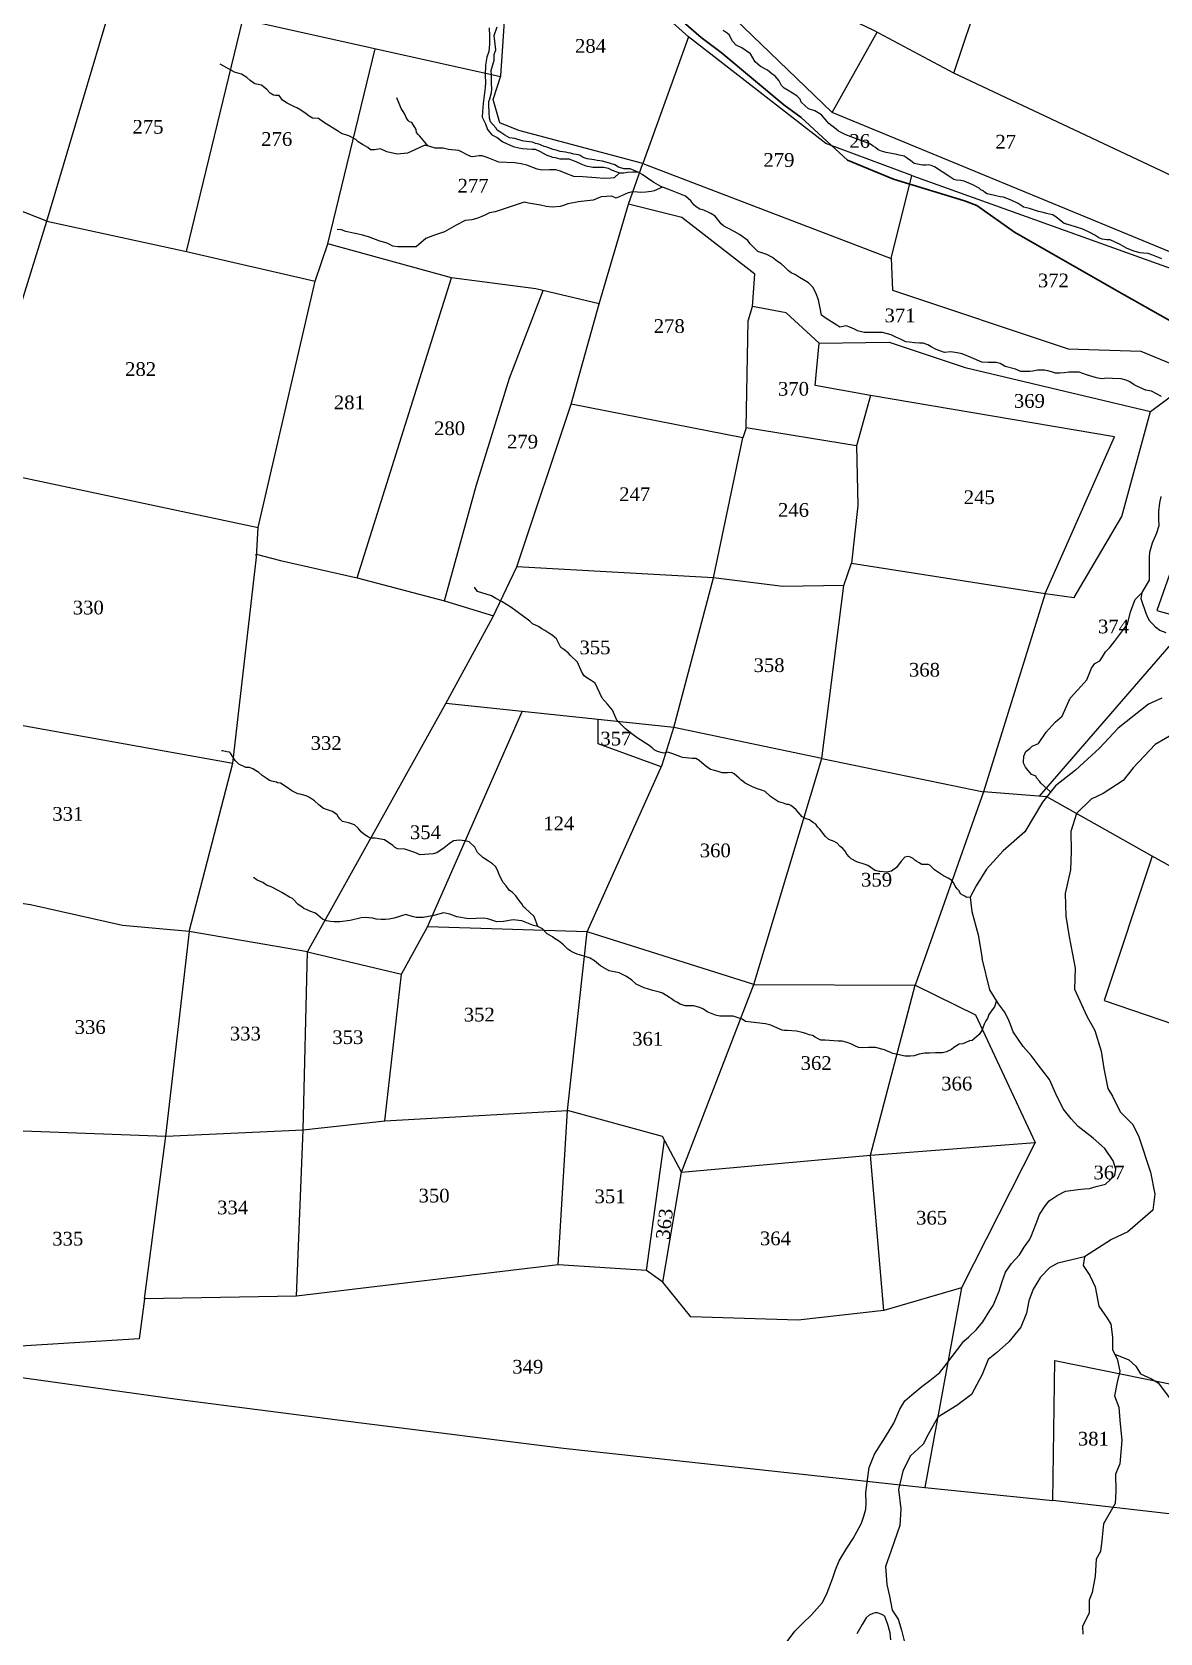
# Model space of a CAD drawing. Header units: inches. Extents: x 52 to 875, y -20 to 782.
# Drawn here: x 424.8 to 530.4, y 476.9 to 626.7 of the extents above; entities that cross this region are included whole.
import ezdxf

# ---------------------------------------------------------------- set-up
doc = ezdxf.new("R2010")
doc.units = ezdxf.units.IN
doc.header["$MEASUREMENT"] = 0
doc.linetypes.add('ACAD_ISO07W100', pattern=[3, 0, -3])
doc.layers.add('FOOTPATH', color=150, linetype='ACAD_ISO07W100', lineweight=30)
for name, color, linetype in [('NALA', 4, 'Continuous'), ('SURVEY_BND', 7, 'Continuous'), ('SURVEY_NO', 7, 'Continuous')]:
    doc.layers.add(name, color=color, linetype=linetype)
doc.styles.get("Standard").update_dxf_attribs({"font": 'TIMES.TTF'})

msp = doc.modelspace()

# ---------------------------------------------------------------- linework, layer by layer
at = {"layer": 'FOOTPATH', "linetype": 'ByBlock'}
msp.add_lwpolyline([(554.82, 584.31), (548.6, 588.08), (547.39, 588.83), (545.92, 589.89), (544.55, 591.12), (540.34, 594.17), (538.62, 595.28), (535.78, 597.18), (530.38, 600.19), (526.31, 602.51), (516.75, 607.98), (513.22, 610.46), (512.08, 610.9), (505.43, 612.93), (501.13, 614.71), (499.19, 616.47), (496.79, 618.69), (495.17, 619.87), (489.31, 624.78), (487.43, 626.19), (482.73, 630.3)], dxfattribs=at)
at = {"layer": 'NALA'}
for points in [[(467.59, 627.09), (467.61, 626.31), (467.63, 625.54), (467.56, 624.86), (467.37, 624.35), (467.23, 623.6), (467.22, 622.63), (467.24, 621.97), (467.22, 621.49), (467.01, 620), (466.95, 619.25), (466.94, 618.73), (467.24, 618.1), (467.42, 617.58), (467.85, 617.07), (468.35, 616.83), (468.87, 616.4), (469.83, 615.99), (470.36, 615.84), (470.72, 615.79), (471.15, 615.76), (471.6, 615.74), (471.9, 615.73), (472.35, 615.5), (472.91, 615.2), (473.51, 614.99), (473.76, 614.95), (474.2, 614.83), (474.76, 614.83), (475.03, 614.81), (475.7, 614.56), (476.18, 614.36), (476.63, 614.18), (477.29, 614.04), (477.88, 614.04), (478.32, 614.04), (478.74, 613.94), (479.09, 613.77), (479.78, 613.5), (480.2, 613.51), (480.52, 613.58), (481.04, 613.61), (481.48, 613.6)], [(530.52, 592.6), (529.58, 593.1), (529.04, 593.17), (528.26, 593.52), (527.95, 593.69), (527.55, 593.95), (527.22, 594.11), (526.73, 594.25), (525.93, 594.28), (525.45, 594.32), (524.89, 594.25), (524.44, 594.35), (523.5, 594.61), (522.8, 594.87), (522.35, 594.87), (521.84, 594.87), (521.43, 594.82), (520.99, 594.78), (520.61, 594.78), (520.21, 594.89), (519.88, 594.99), (519.57, 595.04), (518.91, 595.04), (518.49, 594.96), (518.18, 594.94), (517.35, 594.94), (516.86, 595.15), (515.89, 595.41), (515.42, 595.67), (515.04, 595.77), (514.31, 595.77), (513.71, 595.81), (512.77, 596.21), (511.85, 596.57), (511.38, 596.68), (510.79, 596.78), (510.2, 596.71), (509.44, 596.99), (508.95, 597.25), (508.66, 597.42), (508.22, 597.58), (507.86, 597.58), (507.41, 597.6), (506.94, 597.67), (506.59, 597.72), (506.02, 597.98), (505.72, 598.12), (505.22, 598.36), (504.39, 598.59), (503.76, 598.59), (502.92, 598.57), (502.69, 598.57), (502.07, 598.72), (501.79, 598.9), (501.34, 599.07), (500.99, 599.19), (500.4, 599.07), (500.12, 599.28), (499.13, 599.89), (498.7, 600.2), (498.56, 600.86), (498.42, 601.62), (498.2, 602.21), (498.04, 602.54), (497.87, 602.83), (497.47, 603.23), (497, 603.51), (496.65, 603.72), (496.25, 603.98), (495.84, 604.17), (495.59, 604.36), (495.23, 604.71), (494.92, 604.99), (494.59, 605.23), (494.1, 605.58), (493.58, 605.87), (492.75, 606.17), (492.02, 606.87), (491.8, 607.2), (491.03, 607.76), (490.53, 608.02), (490.06, 608.28), (489.54, 608.54), (489.3, 608.75), (488.74, 609.46), (488.34, 609.72), (487.68, 610.02), (487.3, 610.12), (486.97, 610.33), (486.73, 610.52), (486.45, 610.9), (485.95, 611.32), (485.34, 611.58), (484.56, 611.89), (483.65, 612.23), (482.99, 612.61), (482.4, 613.03), (481.91, 613.36), (481.48, 613.6), (481.15, 613.74), (480.78, 613.9), (480.19, 613.9), (479.69, 614.04), (479.36, 614.26), (478.94, 614.4), (478.2, 614.61), (477.71, 614.68), (477.4, 614.73), (476.75, 614.84), (476.4, 614.95), (476.1, 615.13), (475.96, 615.19), (475.72, 615.22), (475.51, 615.26), (475.21, 615.34), (474.97, 615.39), (474.72, 615.44), (474.24, 615.5), (473.96, 615.59), (473.59, 615.71), (472.97, 615.91), (472.72, 615.98), (472.46, 616.11), (472.24, 616.19), (471.92, 616.27), (471.64, 616.38), (471.08, 616.46), (470.83, 616.49), (470.66, 616.51), (469.98, 616.72), (469.48, 616.8), (469.06, 617.03), (468.57, 617.34), (468.35, 617.52), (468.2, 617.72), (467.71, 618.29), (467.63, 618.62), (467.58, 619.2), (467.57, 619.84), (467.57, 620.19), (467.66, 620.44), (467.79, 621.02), (467.84, 621.33), (467.8, 621.86), (467.81, 622.11), (467.82, 622.42), (467.82, 622.65), (467.78, 623.09), (468.05, 624.06), (468.07, 624.6), (468.21, 625.02), (468.06, 626.36), (468.34, 627.17)], [(520.66, 609.36), (520.34, 609.6), (520.05, 609.66), (519.76, 609.72), (519.45, 609.82), (519, 609.89), (518.17, 610.19), (517.59, 610.31), (517.49, 610.4), (517.09, 610.64), (516.44, 610.97), (515.74, 611.23), (515.43, 611.27), (514.9, 611.4), (514.2, 611.56), (514.05, 611.65), (513.93, 611.75), (513.82, 611.83), (513.62, 611.94), (513.44, 612.08), (513.19, 612.22), (512.86, 612.38), (512.06, 612.73), (511.73, 612.81), (511.33, 612.82), (511.07, 612.9), (510.62, 613.2), (509.28, 614.08), (508.96, 614.2), (508.73, 614.26), (508.5, 614.24), (508.15, 614.24), (507.36, 614.38), (507.21, 614.52), (507.03, 614.67), (506.86, 614.77), (506.63, 614.95), (506.42, 615.08), (505.96, 615.17), (505.74, 615.22), (504.74, 615.41), (504.3, 615.54), (504.01, 615.67), (503.75, 615.88), (503.54, 616.02), (503.28, 616.2), (500.96, 617.06), (500.3, 617.42), (500.07, 617.6), (499.38, 618.13), (498.69, 618.95), (498.08, 619.32), (497.49, 619.49), (496.8, 620.13), (496.69, 620.41), (496.39, 620.71), (495.56, 621.23), (495.21, 621.44), (494.94, 621.7), (494.72, 622.12), (494.36, 622.57), (494.04, 622.79), (493.65, 623.11), (492.99, 623.46), (492.5, 623.9), (492.04, 624.66), (491.24, 625.22), (490.72, 625.46), (490.32, 625.87), (490.08, 626.4), (489.85, 626.57), (489.5, 626.83)], [(479.78, 613.5), (479.3, 613.06), (478.97, 613.03), (478.32, 612.99), (477.59, 613.04), (476.36, 613.14), (475.51, 613.18), (474.85, 613.43), (474.25, 613.68), (473.84, 613.81), (473.24, 613.79), (472.56, 613.78), (472.09, 613.87), (471.12, 614.24), (470.59, 614.35), (469.95, 614.44), (468.48, 614.5), (467.57, 614.9), (467.3, 614.98), (466.93, 615.1), (466.64, 615.11), (466.04, 615), (465.86, 615.04), (465.53, 615.21), (465.07, 615.44), (464.75, 615.61), (463.79, 615.7), (463.28, 615.81), (462.74, 615.81), (462.53, 615.81), (462.02, 615.97), (461.73, 616.07), (461.5, 616.07), (459.94, 615.37), (458.97, 615.27), (458.01, 615.48), (457.4, 615.77), (456.84, 615.68), (456.49, 615.68), (456.24, 615.89), (455.72, 616.18), (455.31, 616.41), (455.12, 616.62), (454.44, 616.97), (453.77, 617.2), (453.48, 617.38), (452.09, 618.26), (451.61, 618.6), (451.05, 618.62), (450.75, 618.81), (450.46, 619.04), (450.46, 619.04), (449.95, 619.39), (449.57, 619.6), (449.36, 619.7), (448.99, 619.87), (448.68, 620.03), (448.24, 620.3), (447.93, 620.74), (447.58, 620.74), (447.39, 620.78), (447.1, 620.97), (446.77, 621.32), (446.27, 621.73), (445.65, 621.84), (445.2, 622.15), (444.89, 622.44), (444.39, 622.73), (443.75, 622.94), (442.41, 623.68)], [(461.88, 616.02), (461.11, 616.93), (460.95, 617.1), (460.77, 617.3), (460.76, 617.57), (460.35, 618.21), (460.14, 618.28), (460.02, 618.42), (459.82, 618.7), (459.68, 619), (459.55, 619.24), (459.36, 619.54), (459.15, 620.01), (458.94, 620.54)], [(483.82, 612.17), (483.03, 611.82), (482.74, 611.78), (482.25, 611.7), (481.78, 611.68), (481.46, 611.7), (481.04, 611.74), (480.6, 611.63), (479.48, 611.15), (479.08, 611.32), (478.07, 611.28), (477.33, 610.95), (475.93, 610.8), (475.64, 610.75), (474.94, 610.62), (474.54, 610.45), (474.23, 610.38), (473.5, 610.31), (472.92, 610.38), (472.39, 610.49), (471.28, 610.67), (470.85, 610.76)], [(470.85, 610.76), (468.14, 609.86), (467.61, 609.78), (467.11, 609.53), (466.53, 609.28), (465.97, 609.13), (465.34, 609.07), (464.5, 608.62), (463.42, 608.01), (462.46, 607.69), (461.65, 607.36), (460.76, 606.6), (459.78, 606.6), (459.04, 606.6), (458.56, 606.65), (458.24, 606.83), (457.93, 606.98), (457.35, 607.13), (456.28, 607.54), (455.72, 607.69), (455.19, 607.81), (454.74, 607.89), (454.18, 608.02), (453.78, 608.19), (453.35, 608.22)], [(530.54, 605.46), (529.63, 605.84), (529.26, 605.97), (528.84, 605.99), (528.52, 606.03), (527.92, 606.19), (527.25, 606.48), (526.59, 606.84), (525.73, 607.26), (525.4, 607.26), (524.96, 607.32), (524.64, 607.45), (524.29, 607.68), (523.86, 607.91), (523.16, 608.23), (521.98, 608.61), (521.42, 608.78), (520.66, 609.36), (520.66, 609.36)], [(530.97, 570.47), (530.37, 570.71), (529.96, 571.01), (529.71, 571.28), (529.43, 571.58), (529.26, 571.86), (529.07, 572.29), (528.62, 573.65), (528.72, 574.25), (529.41, 575.42), (529.41, 575.93), (529.39, 576.52), (529.39, 577.06), (529.39, 577.53), (529.43, 578.04), (529.69, 578.89), (530.07, 579.84), (530.31, 580.51), (530.26, 581.12), (530.26, 581.84), (530.37, 582.64), (530.48, 583.23)], [(512.6, 545.75), (512.28, 545.73), (512.12, 545.84), (511.91, 545.95), (511.72, 546.08), (511.59, 546.34), (511.38, 546.54), (511.21, 546.79), (511.06, 547.12), (510.85, 547.36), (510.55, 547.53), (510.11, 547.76), (509.27, 548.32), (509.04, 548.54), (508.84, 548.74), (508.69, 548.81), (508.43, 548.81), (508.29, 548.81), (508.1, 548.82), (507.84, 548.98), (507.62, 549.1), (507.43, 549.23), (507.26, 549.36), (507.01, 549.5), (506.79, 549.55), (506.48, 549.49), (506.14, 549.13), (505.73, 548.54), (505.24, 548.19), (504.8, 548.1), (504.17, 548.16), (504.08, 548.16), (503.72, 548.26), (503.48, 548.41), (503.27, 548.56), (503.04, 548.72), (502.77, 548.82), (501.99, 549.05), (501.47, 549.33), (501.28, 549.52), (501.07, 549.79), (500.9, 550.07), (500.7, 550.3), (500.43, 550.51), (500.17, 550.8), (499.88, 550.95), (499.37, 551.14), (499.08, 551.44), (498.55, 552.11), (498.33, 552.32), (498.16, 552.57), (497.94, 552.72), (497.73, 552.88), (497.56, 552.98), (497.25, 553.07), (496.88, 553.26), (496.31, 553.93), (496.06, 554.15), (495.82, 554.32), (495.65, 554.41), (495.46, 554.44), (495.15, 554.55), (494.93, 554.61), (494.67, 554.68), (493.93, 555.18), (493.42, 555.64), (493.12, 555.76), (492.76, 555.87), (492.56, 555.94), (492.3, 556.05), (491.66, 556.37), (491.56, 556.43), (491.35, 556.57), (491.13, 556.73), (491, 556.88), (490.78, 557.09), (490.52, 557.29), (490.27, 557.42), (489.91, 557.4), (489.4, 557.4), (489.03, 557.5), (488.67, 557.6), (488.3, 557.7), (488.09, 557.87), (487.88, 558.02), (487.48, 558.33), (487.25, 558.55), (486.94, 558.72), (486.58, 558.73), (485.69, 558.83), (485.52, 558.88), (484.78, 559.15), (484.3, 559.33), (483.93, 559.24), (483.69, 559.3), (483.34, 559.39), (483.21, 559.43), (483.03, 559.55), (482.83, 559.73), (482.56, 559.94), (482.56, 559.94), (481.43, 560.67), (480.93, 561.05), (480.34, 561.51), (479.54, 562.3), (479.12, 563.25), (478.67, 563.81), (478.15, 564.37), (477.5, 565.78), (477.12, 566.01), (476.74, 566.28), (476.48, 566.47), (476.26, 566.81), (475.86, 567.74), (475.19, 568.36), (474.97, 568.61), (474.58, 568.91), (474.31, 569.11), (473.9, 569.92), (473.48, 570.25), (473.16, 570.46), (472.8, 570.69), (472.53, 570.86), (472.21, 571.09), (471.64, 571.33), (471.39, 571.56), (469.61, 572.88), (468.79, 573.38), (468.22, 573.7), (467.82, 573.95), (466.51, 574.35), (466.22, 574.77)], [(520.14, 555.6), (519.21, 556.41), (519.09, 556.62), (518.81, 556.91), (518.78, 557.08), (518.36, 557.22), (518.24, 557.38), (518.04, 557.62), (517.78, 557.91), (517.64, 558.22), (517.61, 558.39), (517.64, 558.96), (517.81, 559.37), (518.19, 559.65), (518.4, 559.87), (519.02, 560.13), (519.72, 561.19), (520.57, 562.12), (521.21, 562.7), (521.96, 564.37), (522.7, 565.16), (523.53, 566.09), (523.96, 567.17), (524.27, 567.6), (524.74, 567.87), (525, 568.23), (525.29, 568.7), (525.65, 569.09), (526.11, 569.66), (527.35, 571.3), (527.61, 572.45), (528.06, 573.59), (528.72, 574.25)], [(530.56, 564.38), (529.3, 563.8), (526.45, 561.58), (524.72, 559.68), (522.46, 557.63), (520.59, 556.16), (519.38, 554.63), (517.73, 551.86), (515.69, 550.1), (514.13, 548.37), (513.18, 546.82), (512.6, 545.75), (512.78, 544.4), (513.35, 542.23), (513.74, 540.01)], [(531.87, 561.17), (529.93, 560.05), (527.88, 557.85), (526.92, 556.68), (525.07, 555.46), (523.93, 554.92), (522.56, 553.58), (522.03, 551.9), (522.06, 550.03), (522, 548.32), (521.49, 546.09), (521.58, 543.98), (521.88, 542.04), (522.18, 540.42), (522.45, 539.12), (522.39, 537.16), (523.54, 534.62), (524.29, 533.27), (524.86, 531.36), (525.11, 529.74), (525.51, 527.86), (525.94, 527.14), (526.65, 525.68), (527.83, 524.49), (528.39, 523.35), (529.49, 520.04), (529.91, 517.97), (529.7, 516.47), (527.37, 514.44), (525.84, 513.72), (523.3, 512.11), (520.82, 511.51), (520.07, 511.11), (519.2, 510.2), (518.5, 509.1), (518.11, 507.98), (517.87, 506.85), (517.34, 505.54), (516.23, 504.16), (515.08, 503.13), (514.31, 502.52), (513.73, 501.09), (512.72, 499.22), (511.35, 498.2), (509.58, 497.12), (508.67, 495.48), (508.2, 494.58), (506.99, 493.47), (506.3, 492.05), (505.9, 490.34), (506.12, 488.55), (506.04, 486.99), (505.2, 484.65), (504.67, 483.15), (504.82, 481.46), (505.06, 480.38), (505.32, 479.05), (505.88, 478.2), (506.17, 477.19), (506.45, 476.07)], [(472.15, 543.01), (471.79, 543.95), (470.97, 544.73), (470.8, 544.84), (470.63, 545.12), (470.41, 545.43), (470.09, 545.87), (469.76, 546.18), (469.46, 546.42), (469.17, 546.83), (468.87, 547.16), (468.51, 547.87), (468.42, 548.13), (468.22, 548.58), (467.9, 548.87), (467.53, 549.13), (466.98, 549.47), (466.5, 549.94), (466.26, 550.44), (465.71, 550.93), (465.3, 551.04), (464.81, 551.1), (464.24, 551.02), (463.83, 550.73), (463.36, 550.36), (462.69, 549.91), (462.35, 549.81), (461.93, 549.77), (461.12, 549.73), (460.63, 549.93), (459.69, 550.26), (459.01, 550.29), (458.73, 550.44), (458.56, 550.59), (457.78, 551.11), (456.93, 551.28), (456.49, 551.28), (456.2, 551.44), (455.85, 551.65), (455.6, 551.88), (455.34, 552.22), (454.98, 552.51), (454.43, 552.72), (453.87, 552.84), (453.62, 553.07), (453.48, 553.25), (453.35, 553.45), (452.91, 553.78), (452.09, 554.04), (451.63, 554.4), (451.23, 554.77), (450.77, 555.07), (450.47, 555.22), (450.11, 555.34), (449.9, 555.39), (449.68, 555.42), (449.12, 555.7), (448.58, 556.07), (448.05, 556.41), (447.78, 556.46), (447.67, 556.5), (447.52, 556.54), (447.38, 556.58), (447.23, 556.62), (447.03, 556.68), (446.81, 556.81), (446.35, 557.15), (446.02, 557.42), (445.71, 557.62), (445.46, 557.75), (445.16, 557.88), (444.8, 557.88), (444.14, 558.19), (443.99, 558.35), (443.82, 558.53), (443.37, 559.24), (443.28, 559.31), (443.03, 559.35), (442.64, 559.43), (442.52, 559.45)], [(515.07, 536.1), (514.89, 535.51), (514.67, 535.21), (514.37, 534.79), (514.23, 534.41), (514.08, 534.19), (513.92, 533.87), (513.71, 533.27), (513.45, 532.91), (512.8, 532.36), (512.56, 532.31), (511.93, 532.05), (511.58, 531.99), (511.08, 531.7), (510.87, 531.52), (510.39, 531.28), (510.01, 531.18), (509.36, 531.19), (508.79, 531.16), (508.38, 531.16), (507.84, 531.06), (507.36, 530.9), (507, 530.87), (506.53, 530.87), (505.82, 531.03), (505.38, 531.13), (505.1, 531.27), (504.72, 531.42), (504.58, 531.46), (503.74, 531.69), (503.08, 531.7), (502.57, 531.66), (502.16, 531.69), (501.81, 531.84), (501.43, 532.02), (501.1, 532.17), (500.62, 532.27), (500.24, 532.3), (499.03, 532.38), (498.64, 532.38), (498.46, 532.47), (498.09, 532.67), (497.84, 532.8), (497.54, 532.89), (497.24, 533.01), (496.88, 533.09), (496.35, 533.22), (495.48, 533.28), (495.22, 533.27), (495.02, 533.3), (494.79, 533.42), (494.58, 533.51), (493.94, 533.79), (493.44, 533.91), (492.12, 534.07), (491.58, 534.13), (491.28, 534.33), (490.44, 534.62), (489.91, 534.63), (489.17, 534.62), (488.78, 534.73), (488, 535.04), (487.64, 535.28), (487.3, 535.43), (486.7, 535.6), (485.92, 535.6), (485.46, 535.76), (485.14, 535.93), (484.89, 536.07), (484.66, 536.23), (484.48, 536.36), (483.81, 536.76), (483.52, 536.87), (482.92, 537.02), (482.08, 537.27), (481.36, 537.62), (480.94, 537.99), (480.43, 538.32), (479.75, 538.68), (478.81, 538.87), (478.02, 539.34), (477.44, 539.8), (477.04, 540.05), (476.49, 540.25), (475.83, 540.43), (475.32, 540.65), (474.94, 540.89), (474.56, 541.31), (474.08, 541.66), (473.7, 541.9), (473.52, 542.03), (473.31, 542.18), (473.03, 542.34), (472.87, 542.49), (472.59, 542.79), (472.15, 543.01), (471.73, 543.11), (470.63, 543.55), (469.84, 543.64), (468.94, 543.47), (468.3, 543.45), (467.46, 543.72), (467.05, 543.79), (466.37, 543.77), (465.66, 543.72), (464.55, 543.92), (463.91, 544.15), (463.31, 544.28), (462.41, 544.04), (461.42, 543.85), (460.76, 543.85), (460.38, 543.96), (459.8, 544.13), (458.68, 543.79), (458.24, 543.7), (457.88, 543.66), (457.49, 543.67), (457.02, 543.7), (456.71, 543.78), (456.32, 543.81), (456.05, 543.84), (455.61, 543.82), (454.58, 543.57), (453.62, 543.46), (453.04, 543.46), (452.73, 543.49), (452.35, 543.55), (451.98, 543.7), (451.32, 544.27), (450.79, 544.46), (450.48, 544.59), (450.27, 544.67), (450.04, 544.84), (449.71, 545.08), (449.17, 545.63), (448.91, 545.75), (448.18, 546.19), (447.96, 546.31), (447.19, 546.73), (446.74, 546.89), (446.41, 547.13), (445.86, 547.35), (445.54, 547.61)], [(495.4, 476.01), (496.2, 477.1), (496.93, 477.8), (497.77, 478.61), (498.76, 479.74), (499.15, 480.51), (499.43, 481.25), (499.78, 482.19), (500.01, 482.82), (500.35, 483.68), (501.07, 484.86), (501.67, 485.77), (502, 486.38), (502.43, 487.18), (502.66, 487.85), (502.84, 488.49), (502.87, 489.04), (502.83, 490.05), (503.16, 492.4), (503.66, 493.65), (504.7, 495.26), (505.45, 496.55), (506.04, 497.87), (506.51, 498.63), (507.15, 499.21), (508.09, 499.99), (508.85, 500.55), (509.77, 501.29), (510.32, 502), (512.01, 504.22), (512.48, 504.64), (513.2, 505.32), (513.79, 506.04), (514.46, 507.08), (514.75, 507.57), (515.33, 508.89), (515.61, 509.8), (515.93, 510.67), (516.48, 511.48), (517.23, 512.29), (517.68, 513), (518.15, 513.71), (518.34, 514.09), (518.5, 514.52), (518.85, 515.37), (519.1, 516.08), (519.64, 516.88), (519.99, 517.34), (520.76, 517.86), (521.53, 518.25), (522.71, 518.42), (523.32, 518.47), (523.77, 518.5), (524.41, 518.68), (525.27, 518.9), (526.15, 519.72), (526.26, 520.3), (525.99, 521.1), (525.2, 522.24), (524.12, 523.2), (522.73, 524.31), (522.06, 525.01), (521.3, 525.97), (520.64, 527.37), (520.03, 528.71), (518.98, 530.07), (518.32, 530.94), (517.56, 531.8), (516.62, 533.16), (516.22, 534.24), (515.81, 535.04), (515.27, 535.78), (514.45, 537.09), (513.74, 540.01)], [(523.3, 512.11), (523.18, 511.29), (523.82, 510.35), (524.3, 509.3), (524.44, 508.65), (524.65, 507.51), (525.44, 506.37), (525.78, 505.8), (525.94, 504.6), (525.94, 503.42), (526.36, 502.56), (526.61, 501.42), (526.36, 500.4), (526.13, 499.11), (526.52, 498.05), (526.63, 496.82), (526.8, 494.93), (526.63, 492.75), (526.21, 491.77), (526.26, 490.19), (526.17, 489.03), (525.09, 487.14), (524.92, 485.57), (524.8, 484.55), (524.4, 483.83), (524.32, 482.25), (524.03, 480.7), (523.76, 480), (523.76, 478.77), (523.14, 477.55), (523.16, 476.8)], [(526.15, 502.99), (527.46, 502.47), (528.11, 501.88), (528.56, 501.15), (529.58, 500.7), (530.21, 500.33), (530.81, 499.54), (531.55, 498.52), (532.44, 497.55), (532.89, 497.04), (533.67, 496.91), (534.49, 496.79), (535.46, 496.42), (536.23, 496.11), (537.28, 496.03), (538.38, 495.5), (539.68, 495.42), (541.26, 495.14)], [(505.18, 476.29), (505.11, 476.93), (504.89, 477.73), (504.71, 478.2), (504.61, 478.46), (504.52, 478.57), (504.29, 478.68), (503.94, 478.8), (503.76, 478.81), (503.51, 478.76), (503.16, 478.6), (502.87, 478.35), (502.49, 477.72), (501.99, 476.84)]]:
    msp.add_lwpolyline(points, dxfattribs=at)
at = {"layer": 'SURVEY_BND'}
for points in [[(511.08, 622.84), (503.58, 626.84), (499.59, 628.73), (492.45, 633.77), (495.24, 645.42), (492.58, 646.19), (494.64, 654.98), (495.18, 661.08)], [(468.66, 622.51), (444.25, 627.93), (432.66, 630.83), (446.03, 649.23)], [(533.68, 612.21), (511.08, 622.84), (518.67, 645.51)], [(531.3, 606.14), (499.69, 619.17), (488.89, 629.53), (471.56, 641.91), (470.94, 639.97), (486.23, 626.25)], [(426.18, 608.99), (401.61, 618.66), (406.37, 629.37), (411.24, 639.97)], [(481.97, 614.38), (470.36, 617.48), (468.57, 618.19), (467.97, 620.38), (468.68, 622.59), (469.31, 631.87), (470.94, 639.97)], [(426.18, 608.99), (432.66, 630.83)], [(439.26, 606.17), (444.53, 627.87)], [(507.14, 613.26), (499.11, 616.27), (486.23, 626.25), (481.97, 614.38)], [(499.69, 619.17), (503.91, 626.66)], [(477.88, 601.27), (471.96, 602.67), (464.06, 603.7), (452.47, 606.88), (456.92, 625.12)], [(498.47, 597.59), (495.39, 600.43), (492.25, 601.02), (492.45, 604.03), (485.62, 609.35), (480.64, 610.59), (481.97, 614.38), (505.22, 605.5), (505.35, 602.54), (521.79, 597.04), (528.59, 596.83), (533.28, 594.9)], [(505.22, 605.5), (507.14, 613.26), (536.28, 602.81)], [(491.65, 589.67), (491.34, 588.72), (475.26, 591.88), (477.88, 601.27), (480.64, 610.59)], [(419.03, 586.04), (426.18, 608.99), (439.26, 606.17), (451.29, 603.39)], [(445.82, 577.56), (445.97, 580.35), (451.29, 603.39), (452.47, 606.88)], [(455.23, 575.64), (464.06, 603.7)], [(463.4, 573.47), (466.41, 584.32), (469.48, 594.3), (472.64, 602.51)], [(501.97, 587.98), (491.65, 589.67), (491.84, 599.67), (492.25, 601.02)], [(519.11, 555.2), (533.44, 571.75), (544.18, 577.8), (545.82, 587.27), (546.8, 587.27), (552, 601.04), (569.35, 582.54)], [(503.28, 592.67), (498.09, 593.61), (498.47, 597.59), (505.04, 597.69), (512.13, 595.31), (529.5, 591.19)], [(519.64, 574.17), (522.33, 573.79), (526.82, 581.38), (529.5, 591.19), (532.06, 593.09), (532.8, 580.26), (530.08, 572.56), (533.37, 571.67)], [(488.6, 575.63), (470.18, 576.65), (475.26, 591.88)], [(519.64, 574.17), (526.12, 588.81), (503.28, 592.67), (501.97, 587.98), (502.09, 582.41), (501.5, 576.99)], [(500.8, 574.92), (495.06, 574.81), (488.6, 575.63), (491.34, 588.72)], [(413.34, 563.73), (419.03, 586.04), (445.97, 580.35)], [(450.57, 540.64), (439.49, 542.55), (443.59, 558.3), (445.82, 577.56), (445.77, 577.85), (448.06, 577.25), (455.23, 575.64), (463.4, 573.47), (467.99, 572.06)], [(484.88, 561.62), (470.68, 563.14), (463.53, 563.87), (467.94, 571.95), (470.18, 576.65)], [(498.72, 558.72), (500.8, 574.92), (501.5, 576.99), (519.64, 574.17), (513.86, 555.62)], [(498.72, 558.72), (484.88, 561.62), (488.6, 575.63)], [(439.49, 542.55), (433.26, 543.12), (424.66, 545.04), (409.9, 547.17), (413.34, 563.73), (443.59, 558.3)], [(450.57, 540.64), (463.53, 563.87)], [(476.77, 542.52), (461.82, 542.98), (470.68, 563.14)], [(483.69, 557.95), (477.79, 560.09), (477.78, 562.38)], [(492.36, 537.6), (476.77, 542.52), (483.77, 558.12), (484.88, 561.62)], [(492.36, 537.6), (498.72, 558.72), (513.86, 555.62)], [(529.65, 549.59), (519.78, 555.15), (513.86, 555.62), (507.46, 537.52), (513.1, 534.76), (518.68, 522.8), (511.81, 509.2), (508.37, 490.53), (520.35, 489.33)], [(540.36, 543.65), (529.65, 549.59), (525.14, 536.1), (534.29, 532.96), (534.52, 512.16), (543.57, 509.67)], [(437.32, 523.4), (439.54, 542.54)], [(457.81, 524.84), (459.38, 538.55), (461.82, 542.98)], [(485.58, 520.03), (483.81, 523.38), (474.91, 525.8), (476.77, 542.52)], [(450.18, 524), (450.57, 540.64), (459.38, 538.55)], [(485.58, 520.03), (492.36, 537.6), (507.46, 537.52)], [(503.27, 521.61), (507.46, 537.52)], [(474.03, 511.35), (449.55, 508.42), (450.18, 524), (457.81, 524.84), (474.91, 525.8)], [(482.3, 510.83), (474.03, 511.35), (474.91, 525.8)], [(435.31, 508.17), (434.81, 504.43), (419.63, 503.51), (419.52, 503.54), (422.29, 523.95), (437.32, 523.4)], [(449.55, 508.42), (435.31, 508.17), (437.32, 523.4), (450.18, 524)], [(483.83, 509.73), (482.3, 510.83), (484.01, 523.01)], [(511.81, 509.2), (504.53, 507.08), (503.27, 521.61), (518.68, 522.8)], [(504.53, 507.08), (496.51, 506.19), (486.47, 506.51), (483.83, 509.73), (485.58, 520.03), (503.27, 521.61)], [(532.06, 487.97), (520.35, 489.33), (520.53, 502.4), (533.15, 499.85)], [(419.11, 501.49), (438.37, 498.79), (455.62, 496.58), (474.54, 494.21), (508.37, 490.53)]]:
    msp.add_lwpolyline(points, dxfattribs=at)

# ---------------------------------------------------------------- texts
at = {"layer": 'SURVEY_NO', "char_height": 1.282, "width": 2.5, "attachment_point": 1}
for s, insert in [('{\\fTimes New Roman|b0|i0|c0|p18;284}', (475.62, 626.03)), ('{\\fTimes New Roman|b0|i0|c0|p18;275}', (434.2, 618.46)), ('{\\fTimes New Roman|b0|i0|c0|p18;276}', (446.25, 617.32)), ('{\\fTimes New Roman|b0|i0|c0|p18;26}', (501.3, 617.14)), ('{\\fTimes New Roman|b0|i0|c0|p18;27}', (514.97, 617.07)), ('{\\fTimes New Roman|b0|i0|c0|p18;279}', (493.26, 615.36)), ('{\\fTimes New Roman|b0|i0|c0|p18;277}', (464.63, 612.95)), ('{\\fTimes New Roman|b0|i0|c0|p18;372}', (518.95, 604.09)), ('{\\fTimes New Roman|b0|i0|c0|p18;371}', (504.59, 600.82)), ('{\\fTimes New Roman|b0|i0|c0|p18;278}', (482.99, 599.82)), ('{\\fTimes New Roman|b0|i0|c0|p18;282}', (433.51, 595.8)), ('{\\fTimes New Roman|b0|i0|c0|p18;370}', (494.62, 593.95)), ('{\\fTimes New Roman|b0|i0|c0|p18;281}', (453.05, 592.68)), ('{\\fTimes New Roman|b0|i0|c0|p18;369}', (516.7, 592.82)), ('{\\fTimes New Roman|b0|i0|c0|p18;280}', (462.43, 590.26)), ('{\\fTimes New Roman|b0|i0|c0|p18;279}', (469.26, 589.01)), ('{\\fTimes New Roman|b0|i0|c0|p18;247}', (479.76, 584.09)), ('{\\fTimes New Roman|b0|i0|c0|p18;246}', (494.62, 582.62)), ('{\\fTimes New Roman|b0|i0|c0|p18;245}', (512.01, 583.81)), ('{\\fTimes New Roman|b0|i0|c0|p18;330}', (428.61, 573.49)), ('{\\fTimes New Roman|b0|i0|c0|p18;374}', (524.58, 571.72)), ('{\\fTimes New Roman|b0|i0|c0|p18;355}', (476.04, 569.76)), ('{\\fTimes New Roman|b0|i0|c0|p18;358}', (492.33, 568.1)), ('{\\fTimes New Roman|b0|i0|c0|p18;368}', (506.88, 567.67)), ('{\\fTimes New Roman|b0|i0|c0|p18;332}', (450.88, 560.82)), ('{\\fTimes New Roman|b0|i0|c0|p18;357}', (478, 561.23)), ('{\\fTimes New Roman|b0|i0|c0|p18;331}', (426.7, 554.19)), ('{\\fTimes New Roman|b0|i0|c0|p18;124}', (472.65, 553.3)), ('{\\fTimes New Roman|b0|i0|c0|p18;354}', (460.17, 552.47)), ('{\\fTimes New Roman|b0|i0|c0|p18;360}', (487.3, 550.77)), ('{\\fTimes New Roman|b0|i0|c0|p18;359}', (502.4, 548.03)), ('{\\fTimes New Roman|b0|i0|c0|p18;352}', (465.21, 535.41)), ('{\\fTimes New Roman|b0|i0|c0|p18;336}', (428.79, 534.25)), ('{\\fTimes New Roman|b0|i0|c0|p18;333}', (443.31, 533.64)), ('{\\fTimes New Roman|b0|i0|c0|p18;353}', (452.91, 533.3)), ('{\\fTimes New Roman|b0|i0|c0|p18;361}', (480.97, 533.15)), ('{\\fTimes New Roman|b0|i0|c0|p18;362}', (496.74, 530.88)), ('{\\fTimes New Roman|b0|i0|c0|p18;366}', (509.9, 528.96)), ('{\\fTimes New Roman|b0|i0|c0|p18;367}', (524.15, 520.64)), ('{\\fTimes New Roman|b0|i0|c0|p18;350}', (460.98, 518.48)), ('{\\fTimes New Roman|b0|i0|c0|p18;351}', (477.45, 518.41)), ('{\\fTimes New Roman|b0|i0|c0|p18;334}', (442.12, 517.37)), ('{\\fTimes New Roman|b0|i0|c0|p18;365}', (507.55, 516.41)), ('{\\fTimes New Roman|b0|i0|c0|p18;335}', (426.69, 514.45)), ('{\\fTimes New Roman|b0|i0|c0|p18;364}', (492.93, 514.48)), ('{\\fTimes New Roman|b0|i0|c0|p18;349}', (469.75, 502.47)), ('{\\fTimes New Roman|b0|i0|c0|p18;381}', (522.69, 495.74))]:
    msp.add_mtext(s, dxfattribs=dict(at, insert=insert))
at = {"layer": 'SURVEY_NO', "insert": (483.17, 513.82), "char_height": 1.282, "width": 2.5, "attachment_point": 1, "rotation": 82.8661}
msp.add_mtext('{\\fTimes New Roman|b0|i0|c0|p18;363}', dxfattribs=at)

doc.saveas('drawing.dxf')
